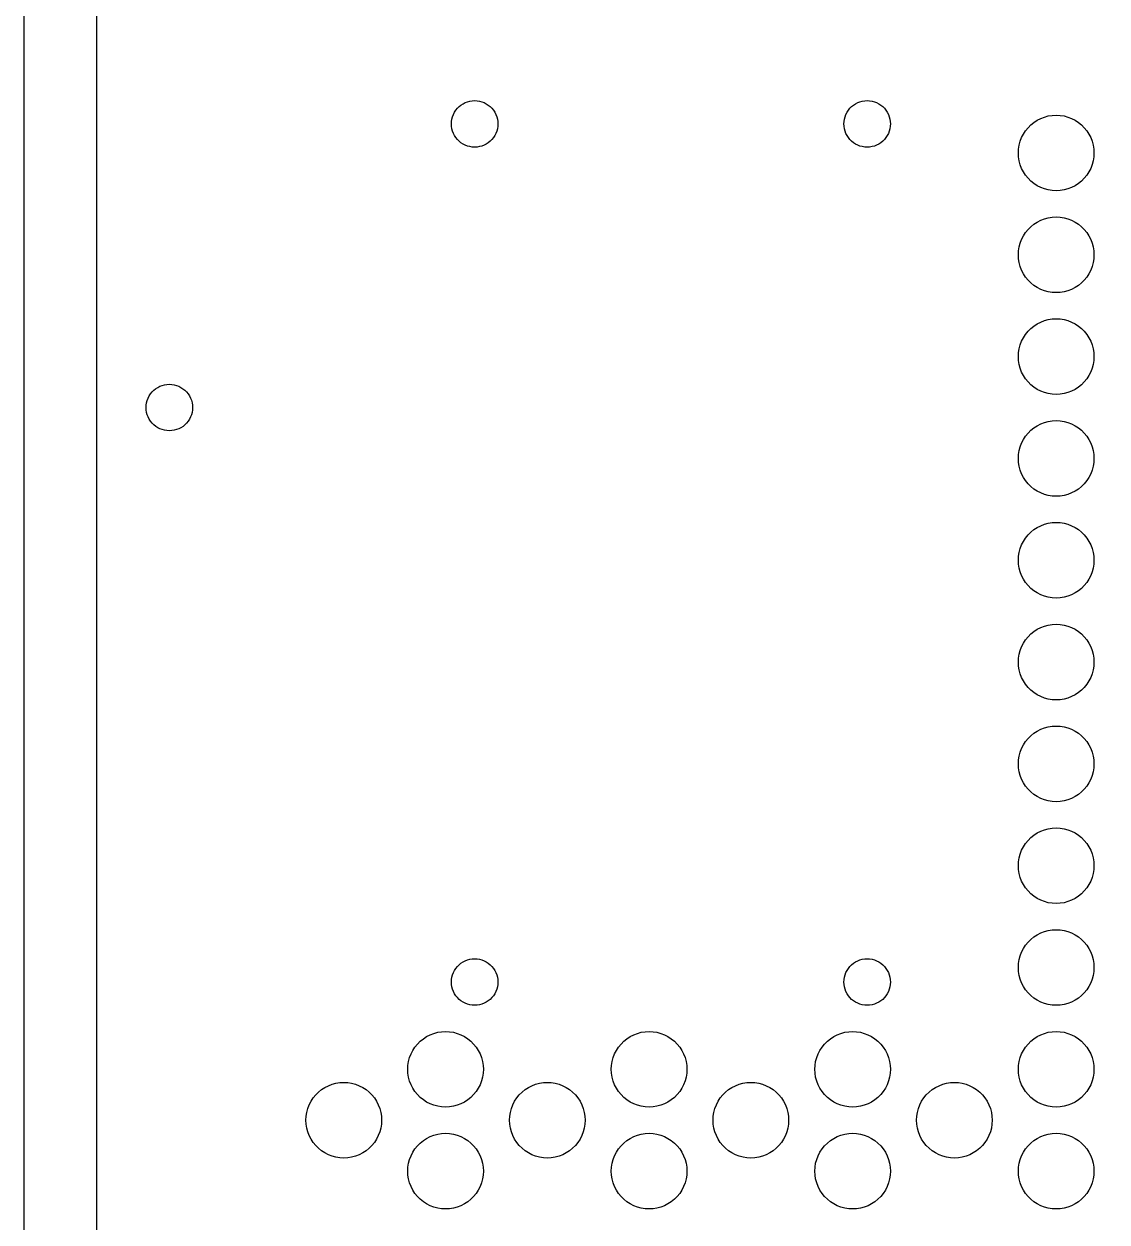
# Model space of a CAD drawing. Header units: millimetres. Extents: x 0 to 800, y 0 to 420.
# Drawn here: x 0 to 74.5, y 81.5 to 163.9 of the extents above; entities that cross this region are included whole.
import ezdxf

# ---------------------------------------------------------------- set-up
doc = ezdxf.new("R2010")
doc.units = ezdxf.units.MM
doc.header["$MEASUREMENT"] = 0
doc.layers.add('Sheet', color=18, linetype='Continuous', true_color=0x000000)

msp = doc.modelspace()

# ---------------------------------------------------------------- linework, layer by layer
at = {"color": 7, "true_color": 0xffffff}
for points in [[(5, 5), (140, 5), (140, 270), (5, 270)], [(31.333, 158.565), (31.494, 158.522), (31.651, 158.462), (31.8, 158.386), (31.94, 158.295), (32.07, 158.189), (32.189, 158.071), (32.294, 157.941), (32.386, 157.8), (32.462, 157.651), (32.522, 157.495), (32.565, 157.333), (32.591, 157.167), (32.6, 157), (32.591, 156.833), (32.565, 156.667), (32.522, 156.506), (32.462, 156.349), (32.386, 156.2), (32.294, 156.06), (32.189, 155.93), (32.071, 155.811), (31.941, 155.706), (31.8, 155.614), (31.651, 155.538), (31.495, 155.478), (31.333, 155.435), (31.167, 155.409), (31, 155.4), (30.833, 155.409), (30.667, 155.435), (30.506, 155.478), (30.349, 155.538), (30.2, 155.614), (30.06, 155.705), (29.929, 155.811), (29.811, 155.929), (29.706, 156.059), (29.614, 156.2), (29.538, 156.349), (29.478, 156.505), (29.435, 156.667), (29.409, 156.833), (29.4, 157), (29.409, 157.167), (29.435, 157.333), (29.478, 157.494), (29.538, 157.651), (29.614, 157.8), (29.705, 157.94), (29.811, 158.07), (29.929, 158.189), (30.059, 158.294), (30.2, 158.386), (30.349, 158.462), (30.505, 158.522), (30.667, 158.565), (30.833, 158.591), (31, 158.6), (31.167, 158.591)], [(58.333, 158.565), (58.494, 158.522), (58.651, 158.462), (58.8, 158.386), (58.94, 158.295), (59.07, 158.189), (59.189, 158.071), (59.294, 157.941), (59.386, 157.8), (59.462, 157.651), (59.522, 157.495), (59.565, 157.333), (59.591, 157.167), (59.6, 157), (59.591, 156.833), (59.565, 156.667), (59.522, 156.506), (59.462, 156.349), (59.386, 156.2), (59.294, 156.06), (59.189, 155.93), (59.071, 155.811), (58.941, 155.706), (58.8, 155.614), (58.651, 155.538), (58.495, 155.478), (58.333, 155.435), (58.167, 155.409), (58, 155.4), (57.833, 155.409), (57.667, 155.435), (57.506, 155.478), (57.349, 155.538), (57.2, 155.614), (57.06, 155.705), (56.929, 155.811), (56.811, 155.929), (56.706, 156.059), (56.614, 156.2), (56.538, 156.349), (56.478, 156.505), (56.435, 156.667), (56.409, 156.833), (56.4, 157), (56.409, 157.167), (56.435, 157.333), (56.478, 157.494), (56.538, 157.651), (56.614, 157.8), (56.705, 157.94), (56.811, 158.07), (56.929, 158.189), (57.059, 158.294), (57.2, 158.386), (57.349, 158.462), (57.505, 158.522), (57.667, 158.565), (57.833, 158.591), (58, 158.6), (58.167, 158.591)], [(73.586, 155.272), (73.6, 155), (73.586, 154.728), (73.543, 154.46), (73.473, 154.197), (73.375, 153.943), (73.252, 153.7), (73.104, 153.472), (72.932, 153.26), (72.74, 153.068), (72.528, 152.897), (72.3, 152.748), (72.058, 152.625), (71.804, 152.527), (71.541, 152.457), (71.272, 152.414), (71, 152.4), (70.728, 152.414), (70.46, 152.457), (70.197, 152.527), (69.943, 152.625), (69.7, 152.748), (69.472, 152.896), (69.26, 153.068), (69.068, 153.26), (68.897, 153.472), (68.748, 153.7), (68.625, 153.942), (68.527, 154.196), (68.457, 154.459), (68.414, 154.728), (68.4, 155), (68.414, 155.272), (68.457, 155.54), (68.527, 155.803), (68.625, 156.057), (68.748, 156.3), (68.896, 156.528), (69.068, 156.74), (69.26, 156.932), (69.472, 157.103), (69.7, 157.252), (69.942, 157.375), (70.196, 157.473), (70.459, 157.543), (70.728, 157.586), (71, 157.6), (71.272, 157.586), (71.54, 157.543), (71.803, 157.473), (72.057, 157.375), (72.3, 157.252), (72.528, 157.104), (72.74, 156.932), (72.932, 156.74), (73.103, 156.528), (73.252, 156.3), (73.375, 156.058), (73.473, 155.804), (73.543, 155.541)], [(72.932, 149.74), (73.103, 149.528), (73.252, 149.3), (73.375, 149.058), (73.473, 148.804), (73.543, 148.541), (73.586, 148.272), (73.6, 148), (73.586, 147.728), (73.543, 147.46), (73.473, 147.197), (73.375, 146.943), (73.252, 146.7), (73.104, 146.472), (72.932, 146.26), (72.74, 146.068), (72.528, 145.897), (72.3, 145.748), (72.058, 145.625), (71.804, 145.527), (71.541, 145.457), (71.272, 145.414), (71, 145.4), (70.728, 145.414), (70.46, 145.457), (70.197, 145.527), (69.943, 145.625), (69.7, 145.748), (69.472, 145.896), (69.26, 146.068), (69.068, 146.26), (68.897, 146.472), (68.748, 146.7), (68.625, 146.942), (68.527, 147.196), (68.457, 147.459), (68.414, 147.728), (68.4, 148), (68.414, 148.272), (68.457, 148.54), (68.527, 148.803), (68.625, 149.057), (68.748, 149.3), (68.896, 149.528), (69.068, 149.74), (69.26, 149.932), (69.472, 150.103), (69.7, 150.252), (69.942, 150.375), (70.196, 150.473), (70.459, 150.543), (70.728, 150.586), (71, 150.6), (71.272, 150.586), (71.54, 150.543), (71.803, 150.473), (72.057, 150.375), (72.3, 150.252), (72.528, 150.104), (72.74, 149.932)], [(72.932, 142.74), (73.103, 142.528), (73.252, 142.3), (73.375, 142.058), (73.473, 141.804), (73.543, 141.541), (73.586, 141.272), (73.6, 141), (73.586, 140.728), (73.543, 140.46), (73.473, 140.197), (73.375, 139.943), (73.252, 139.7), (73.104, 139.472), (72.932, 139.26), (72.74, 139.068), (72.528, 138.897), (72.3, 138.748), (72.058, 138.625), (71.804, 138.527), (71.541, 138.457), (71.272, 138.414), (71, 138.4), (70.728, 138.414), (70.46, 138.457), (70.197, 138.527), (69.943, 138.625), (69.7, 138.748), (69.472, 138.896), (69.26, 139.068), (69.068, 139.26), (68.897, 139.472), (68.748, 139.7), (68.625, 139.942), (68.527, 140.196), (68.457, 140.459), (68.414, 140.728), (68.4, 141), (68.414, 141.272), (68.457, 141.54), (68.527, 141.803), (68.625, 142.057), (68.748, 142.3), (68.896, 142.528), (69.068, 142.74), (69.26, 142.932), (69.472, 143.103), (69.7, 143.252), (69.942, 143.375), (70.196, 143.473), (70.459, 143.543), (70.728, 143.586), (71, 143.6), (71.272, 143.586), (71.54, 143.543), (71.803, 143.473), (72.057, 143.375), (72.3, 143.252), (72.528, 143.104), (72.74, 142.932)], [(10.333, 139.065), (10.494, 139.022), (10.651, 138.962), (10.8, 138.886), (10.94, 138.795), (11.07, 138.689), (11.189, 138.571), (11.294, 138.441), (11.386, 138.3), (11.462, 138.151), (11.522, 137.995), (11.565, 137.833), (11.591, 137.667), (11.6, 137.5), (11.591, 137.333), (11.565, 137.167), (11.522, 137.006), (11.462, 136.849), (11.386, 136.7), (11.294, 136.56), (11.189, 136.43), (11.071, 136.311), (10.941, 136.206), (10.8, 136.114), (10.651, 136.038), (10.495, 135.978), (10.333, 135.935), (10.167, 135.909), (10, 135.9), (9.833, 135.909), (9.667, 135.935), (9.506, 135.978), (9.349, 136.038), (9.2, 136.114), (9.06, 136.205), (8.929, 136.311), (8.811, 136.429), (8.706, 136.559), (8.614, 136.7), (8.538, 136.849), (8.478, 137.005), (8.435, 137.167), (8.409, 137.333), (8.4, 137.5), (8.409, 137.667), (8.435, 137.833), (8.478, 137.994), (8.538, 138.151), (8.614, 138.3), (8.705, 138.44), (8.811, 138.57), (8.929, 138.689), (9.059, 138.794), (9.2, 138.886), (9.349, 138.962), (9.505, 139.022), (9.667, 139.065), (9.833, 139.091), (10, 139.1), (10.167, 139.091)], [(72.932, 135.74), (73.103, 135.528), (73.252, 135.3), (73.375, 135.058), (73.473, 134.804), (73.543, 134.541), (73.586, 134.272), (73.6, 134), (73.586, 133.728), (73.543, 133.46), (73.473, 133.197), (73.375, 132.943), (73.252, 132.7), (73.104, 132.472), (72.932, 132.26), (72.74, 132.068), (72.528, 131.897), (72.3, 131.748), (72.058, 131.625), (71.804, 131.527), (71.541, 131.457), (71.272, 131.414), (71, 131.4), (70.728, 131.414), (70.46, 131.457), (70.197, 131.527), (69.943, 131.625), (69.7, 131.748), (69.472, 131.896), (69.26, 132.068), (69.068, 132.26), (68.897, 132.472), (68.748, 132.7), (68.625, 132.942), (68.527, 133.196), (68.457, 133.459), (68.414, 133.728), (68.4, 134), (68.414, 134.272), (68.457, 134.54), (68.527, 134.803), (68.625, 135.057), (68.748, 135.3), (68.896, 135.528), (69.068, 135.74), (69.26, 135.932), (69.472, 136.103), (69.7, 136.252), (69.942, 136.375), (70.196, 136.473), (70.459, 136.543), (70.728, 136.586), (71, 136.6), (71.272, 136.586), (71.54, 136.543), (71.803, 136.473), (72.057, 136.375), (72.3, 136.252), (72.528, 136.104), (72.74, 135.932)], [(73.586, 127.272), (73.6, 127), (73.586, 126.728), (73.543, 126.46), (73.473, 126.197), (73.375, 125.943), (73.252, 125.7), (73.104, 125.472), (72.932, 125.26), (72.74, 125.068), (72.528, 124.897), (72.3, 124.748), (72.058, 124.625), (71.804, 124.527), (71.541, 124.457), (71.272, 124.414), (71, 124.4), (70.728, 124.414), (70.46, 124.457), (70.197, 124.527), (69.943, 124.625), (69.7, 124.748), (69.472, 124.896), (69.26, 125.068), (69.068, 125.26), (68.897, 125.472), (68.748, 125.7), (68.625, 125.942), (68.527, 126.196), (68.457, 126.459), (68.414, 126.728), (68.4, 127), (68.414, 127.272), (68.457, 127.54), (68.527, 127.803), (68.625, 128.057), (68.748, 128.3), (68.896, 128.528), (69.068, 128.74), (69.26, 128.932), (69.472, 129.103), (69.7, 129.252), (69.942, 129.375), (70.196, 129.473), (70.459, 129.543), (70.728, 129.586), (71, 129.6), (71.272, 129.586), (71.54, 129.543), (71.803, 129.473), (72.057, 129.375), (72.3, 129.252), (72.528, 129.104), (72.74, 128.932), (72.932, 128.74), (73.103, 128.528), (73.252, 128.3), (73.375, 128.058), (73.473, 127.804), (73.543, 127.541)], [(73.473, 120.804), (73.543, 120.541), (73.586, 120.272), (73.6, 120), (73.586, 119.728), (73.543, 119.46), (73.473, 119.197), (73.375, 118.943), (73.252, 118.7), (73.104, 118.472), (72.932, 118.26), (72.74, 118.068), (72.528, 117.897), (72.3, 117.748), (72.058, 117.625), (71.804, 117.527), (71.541, 117.457), (71.272, 117.414), (71, 117.4), (70.728, 117.414), (70.46, 117.457), (70.197, 117.527), (69.943, 117.625), (69.7, 117.748), (69.472, 117.896), (69.26, 118.068), (69.068, 118.26), (68.897, 118.472), (68.748, 118.7), (68.625, 118.942), (68.527, 119.196), (68.457, 119.459), (68.414, 119.728), (68.4, 120), (68.414, 120.272), (68.457, 120.54), (68.527, 120.803), (68.625, 121.057), (68.748, 121.3), (68.896, 121.528), (69.068, 121.74), (69.26, 121.932), (69.472, 122.103), (69.7, 122.252), (69.942, 122.375), (70.196, 122.473), (70.459, 122.543), (70.728, 122.586), (71, 122.6), (71.272, 122.586), (71.54, 122.543), (71.803, 122.473), (72.057, 122.375), (72.3, 122.252), (72.528, 122.104), (72.74, 121.932), (72.932, 121.74), (73.103, 121.528), (73.252, 121.3), (73.375, 121.058)], [(71.804, 110.527), (71.541, 110.457), (71.272, 110.414), (71, 110.4), (70.728, 110.414), (70.46, 110.457), (70.197, 110.527), (69.943, 110.625), (69.7, 110.748), (69.472, 110.896), (69.26, 111.068), (69.068, 111.26), (68.897, 111.472), (68.748, 111.7), (68.625, 111.942), (68.527, 112.196), (68.457, 112.459), (68.414, 112.728), (68.4, 113), (68.414, 113.272), (68.457, 113.54), (68.527, 113.803), (68.625, 114.057), (68.748, 114.3), (68.896, 114.528), (69.068, 114.74), (69.26, 114.932), (69.472, 115.103), (69.7, 115.252), (69.942, 115.375), (70.196, 115.473), (70.459, 115.543), (70.728, 115.586), (71, 115.6), (71.272, 115.586), (71.54, 115.543), (71.803, 115.473), (72.057, 115.375), (72.3, 115.252), (72.528, 115.104), (72.74, 114.932), (72.932, 114.74), (73.103, 114.528), (73.252, 114.3), (73.375, 114.058), (73.473, 113.804), (73.543, 113.541), (73.586, 113.272), (73.6, 113), (73.586, 112.728), (73.543, 112.46), (73.473, 112.197), (73.375, 111.943), (73.252, 111.7), (73.104, 111.472), (72.932, 111.26), (72.74, 111.068), (72.528, 110.897), (72.3, 110.748), (72.058, 110.625)], [(71.804, 103.527), (71.541, 103.457), (71.272, 103.414), (71, 103.4), (70.728, 103.414), (70.46, 103.457), (70.197, 103.527), (69.943, 103.625), (69.7, 103.748), (69.472, 103.896), (69.26, 104.068), (69.068, 104.26), (68.897, 104.472), (68.748, 104.7), (68.625, 104.942), (68.527, 105.196), (68.457, 105.459), (68.414, 105.728), (68.4, 106), (68.414, 106.272), (68.457, 106.54), (68.527, 106.803), (68.625, 107.057), (68.748, 107.3), (68.896, 107.528), (69.068, 107.74), (69.26, 107.932), (69.472, 108.103), (69.7, 108.252), (69.942, 108.375), (70.196, 108.473), (70.459, 108.543), (70.728, 108.586), (71, 108.6), (71.272, 108.586), (71.54, 108.543), (71.803, 108.473), (72.057, 108.375), (72.3, 108.252), (72.528, 108.104), (72.74, 107.932), (72.932, 107.74), (73.103, 107.528), (73.252, 107.3), (73.375, 107.058), (73.473, 106.804), (73.543, 106.541), (73.586, 106.272), (73.6, 106), (73.586, 105.728), (73.543, 105.46), (73.473, 105.197), (73.375, 104.943), (73.252, 104.7), (73.104, 104.472), (72.932, 104.26), (72.74, 104.068), (72.528, 103.897), (72.3, 103.748), (72.058, 103.625)], [(71.804, 96.527), (71.541, 96.457), (71.272, 96.414), (71, 96.4), (70.728, 96.414), (70.46, 96.457), (70.197, 96.527), (69.943, 96.625), (69.7, 96.748), (69.472, 96.896), (69.26, 97.068), (69.068, 97.26), (68.897, 97.472), (68.748, 97.7), (68.625, 97.942), (68.527, 98.196), (68.457, 98.459), (68.414, 98.728), (68.4, 99), (68.414, 99.272), (68.457, 99.54), (68.527, 99.803), (68.625, 100.057), (68.748, 100.3), (68.896, 100.528), (69.068, 100.74), (69.26, 100.932), (69.472, 101.103), (69.7, 101.252), (69.942, 101.375), (70.196, 101.473), (70.459, 101.543), (70.728, 101.586), (71, 101.6), (71.272, 101.586), (71.54, 101.543), (71.803, 101.473), (72.057, 101.375), (72.3, 101.252), (72.528, 101.104), (72.74, 100.932), (72.932, 100.74), (73.103, 100.528), (73.252, 100.3), (73.375, 100.058), (73.473, 99.804), (73.543, 99.541), (73.586, 99.272), (73.6, 99), (73.586, 98.728), (73.543, 98.46), (73.473, 98.197), (73.375, 97.943), (73.252, 97.7), (73.104, 97.472), (72.932, 97.26), (72.74, 97.068), (72.528, 96.897), (72.3, 96.748), (72.058, 96.625)], [(31.333, 99.565), (31.494, 99.522), (31.651, 99.462), (31.8, 99.386), (31.94, 99.295), (32.07, 99.189), (32.189, 99.071), (32.294, 98.941), (32.386, 98.8), (32.462, 98.651), (32.522, 98.495), (32.565, 98.333), (32.591, 98.167), (32.6, 98), (32.591, 97.833), (32.565, 97.667), (32.522, 97.506), (32.462, 97.349), (32.386, 97.2), (32.294, 97.06), (32.189, 96.93), (32.071, 96.811), (31.941, 96.706), (31.8, 96.614), (31.651, 96.538), (31.495, 96.478), (31.333, 96.435), (31.167, 96.409), (31, 96.4), (30.833, 96.409), (30.667, 96.435), (30.506, 96.478), (30.349, 96.538), (30.2, 96.614), (30.06, 96.705), (29.929, 96.811), (29.811, 96.929), (29.706, 97.059), (29.614, 97.2), (29.538, 97.349), (29.478, 97.505), (29.435, 97.667), (29.409, 97.833), (29.4, 98), (29.409, 98.167), (29.435, 98.333), (29.478, 98.494), (29.538, 98.651), (29.614, 98.8), (29.705, 98.94), (29.811, 99.07), (29.929, 99.189), (30.059, 99.294), (30.2, 99.386), (30.349, 99.462), (30.505, 99.522), (30.667, 99.565), (30.833, 99.591), (31, 99.6), (31.167, 99.591)], [(58.333, 99.565), (58.494, 99.522), (58.651, 99.462), (58.8, 99.386), (58.94, 99.295), (59.07, 99.189), (59.189, 99.071), (59.294, 98.941), (59.386, 98.8), (59.462, 98.651), (59.522, 98.495), (59.565, 98.333), (59.591, 98.167), (59.6, 98), (59.591, 97.833), (59.565, 97.667), (59.522, 97.506), (59.462, 97.349), (59.386, 97.2), (59.294, 97.06), (59.189, 96.93), (59.071, 96.811), (58.941, 96.706), (58.8, 96.614), (58.651, 96.538), (58.495, 96.478), (58.333, 96.435), (58.167, 96.409), (58, 96.4), (57.833, 96.409), (57.667, 96.435), (57.506, 96.478), (57.349, 96.538), (57.2, 96.614), (57.06, 96.705), (56.929, 96.811), (56.811, 96.929), (56.706, 97.059), (56.614, 97.2), (56.538, 97.349), (56.478, 97.505), (56.435, 97.667), (56.409, 97.833), (56.4, 98), (56.409, 98.167), (56.435, 98.333), (56.478, 98.494), (56.538, 98.651), (56.614, 98.8), (56.705, 98.94), (56.811, 99.07), (56.929, 99.189), (57.059, 99.294), (57.2, 99.386), (57.349, 99.462), (57.505, 99.522), (57.667, 99.565), (57.833, 99.591), (58, 99.6), (58.167, 99.591)], [(29.54, 94.543), (29.803, 94.473), (30.057, 94.375), (30.3, 94.252), (30.528, 94.104), (30.74, 93.932), (30.932, 93.74), (31.103, 93.528), (31.252, 93.3), (31.375, 93.058), (31.473, 92.804), (31.543, 92.541), (31.586, 92.272), (31.6, 92), (31.586, 91.728), (31.543, 91.46), (31.473, 91.197), (31.375, 90.943), (31.252, 90.7), (31.104, 90.472), (30.932, 90.26), (30.74, 90.068), (30.528, 89.897), (30.3, 89.748), (30.058, 89.625), (29.804, 89.527), (29.541, 89.457), (29.272, 89.414), (29, 89.4), (28.728, 89.414), (28.46, 89.457), (28.197, 89.527), (27.943, 89.625), (27.7, 89.748), (27.472, 89.896), (27.26, 90.068), (27.068, 90.26), (26.897, 90.472), (26.748, 90.7), (26.625, 90.942), (26.527, 91.196), (26.457, 91.459), (26.414, 91.728), (26.4, 92), (26.414, 92.272), (26.457, 92.54), (26.527, 92.803), (26.625, 93.057), (26.748, 93.3), (26.896, 93.528), (27.068, 93.74), (27.26, 93.932), (27.472, 94.103), (27.7, 94.252), (27.942, 94.375), (28.196, 94.473), (28.459, 94.543), (28.728, 94.586), (29, 94.6), (29.272, 94.586)], [(43.54, 94.543), (43.803, 94.473), (44.057, 94.375), (44.3, 94.252), (44.528, 94.104), (44.74, 93.932), (44.932, 93.74), (45.103, 93.528), (45.252, 93.3), (45.375, 93.058), (45.473, 92.804), (45.543, 92.541), (45.586, 92.272), (45.6, 92), (45.586, 91.728), (45.543, 91.46), (45.473, 91.197), (45.375, 90.943), (45.252, 90.7), (45.104, 90.472), (44.932, 90.26), (44.74, 90.068), (44.528, 89.897), (44.3, 89.748), (44.058, 89.625), (43.804, 89.527), (43.541, 89.457), (43.272, 89.414), (43, 89.4), (42.728, 89.414), (42.46, 89.457), (42.197, 89.527), (41.943, 89.625), (41.7, 89.748), (41.472, 89.896), (41.26, 90.068), (41.068, 90.26), (40.897, 90.472), (40.748, 90.7), (40.625, 90.942), (40.527, 91.196), (40.457, 91.459), (40.414, 91.728), (40.4, 92), (40.414, 92.272), (40.457, 92.54), (40.527, 92.803), (40.625, 93.057), (40.748, 93.3), (40.896, 93.528), (41.068, 93.74), (41.26, 93.932), (41.472, 94.103), (41.7, 94.252), (41.942, 94.375), (42.196, 94.473), (42.459, 94.543), (42.728, 94.586), (43, 94.6), (43.272, 94.586)], [(57.54, 94.543), (57.803, 94.473), (58.057, 94.375), (58.3, 94.252), (58.528, 94.104), (58.74, 93.932), (58.932, 93.74), (59.103, 93.528), (59.252, 93.3), (59.375, 93.058), (59.473, 92.804), (59.543, 92.541), (59.586, 92.272), (59.6, 92), (59.586, 91.728), (59.543, 91.46), (59.473, 91.197), (59.375, 90.943), (59.252, 90.7), (59.104, 90.472), (58.932, 90.26), (58.74, 90.068), (58.528, 89.897), (58.3, 89.748), (58.058, 89.625), (57.804, 89.527), (57.541, 89.457), (57.272, 89.414), (57, 89.4), (56.728, 89.414), (56.46, 89.457), (56.197, 89.527), (55.943, 89.625), (55.7, 89.748), (55.472, 89.896), (55.26, 90.068), (55.068, 90.26), (54.897, 90.472), (54.748, 90.7), (54.625, 90.942), (54.527, 91.196), (54.457, 91.459), (54.414, 91.728), (54.4, 92), (54.414, 92.272), (54.457, 92.54), (54.527, 92.803), (54.625, 93.057), (54.748, 93.3), (54.896, 93.528), (55.068, 93.74), (55.26, 93.932), (55.472, 94.103), (55.7, 94.252), (55.942, 94.375), (56.196, 94.473), (56.459, 94.543), (56.728, 94.586), (57, 94.6), (57.272, 94.586)], [(71.54, 94.543), (71.803, 94.473), (72.057, 94.375), (72.3, 94.252), (72.528, 94.104), (72.74, 93.932), (72.932, 93.74), (73.103, 93.528), (73.252, 93.3), (73.375, 93.058), (73.473, 92.804), (73.543, 92.541), (73.586, 92.272), (73.6, 92), (73.586, 91.728), (73.543, 91.46), (73.473, 91.197), (73.375, 90.943), (73.252, 90.7), (73.104, 90.472), (72.932, 90.26), (72.74, 90.068), (72.528, 89.897), (72.3, 89.748), (72.058, 89.625), (71.804, 89.527), (71.541, 89.457), (71.272, 89.414), (71, 89.4), (70.728, 89.414), (70.46, 89.457), (70.197, 89.527), (69.943, 89.625), (69.7, 89.748), (69.472, 89.896), (69.26, 90.068), (69.068, 90.26), (68.897, 90.472), (68.748, 90.7), (68.625, 90.942), (68.527, 91.196), (68.457, 91.459), (68.414, 91.728), (68.4, 92), (68.414, 92.272), (68.457, 92.54), (68.527, 92.803), (68.625, 93.057), (68.748, 93.3), (68.896, 93.528), (69.068, 93.74), (69.26, 93.932), (69.472, 94.103), (69.7, 94.252), (69.942, 94.375), (70.196, 94.473), (70.459, 94.543), (70.728, 94.586), (71, 94.6), (71.272, 94.586)], [(22.54, 91.043), (22.803, 90.973), (23.057, 90.875), (23.3, 90.752), (23.528, 90.604), (23.74, 90.432), (23.932, 90.24), (24.103, 90.028), (24.252, 89.8), (24.375, 89.558), (24.473, 89.304), (24.543, 89.041), (24.586, 88.772), (24.6, 88.5), (24.586, 88.228), (24.543, 87.96), (24.473, 87.697), (24.375, 87.443), (24.252, 87.2), (24.104, 86.972), (23.932, 86.76), (23.74, 86.568), (23.528, 86.397), (23.3, 86.248), (23.058, 86.125), (22.804, 86.027), (22.541, 85.957), (22.272, 85.914), (22, 85.9), (21.728, 85.914), (21.46, 85.957), (21.197, 86.027), (20.943, 86.125), (20.7, 86.248), (20.472, 86.396), (20.26, 86.568), (20.068, 86.76), (19.897, 86.972), (19.748, 87.2), (19.625, 87.442), (19.527, 87.696), (19.457, 87.959), (19.414, 88.228), (19.4, 88.5), (19.414, 88.772), (19.457, 89.04), (19.527, 89.303), (19.625, 89.557), (19.748, 89.8), (19.896, 90.028), (20.068, 90.24), (20.26, 90.432), (20.472, 90.603), (20.7, 90.752), (20.942, 90.875), (21.196, 90.973), (21.459, 91.043), (21.728, 91.086), (22, 91.1), (22.272, 91.086)], [(36.54, 91.043), (36.803, 90.973), (37.057, 90.875), (37.3, 90.752), (37.528, 90.604), (37.74, 90.432), (37.932, 90.24), (38.103, 90.028), (38.252, 89.8), (38.375, 89.558), (38.473, 89.304), (38.543, 89.041), (38.586, 88.772), (38.6, 88.5), (38.586, 88.228), (38.543, 87.96), (38.473, 87.697), (38.375, 87.443), (38.252, 87.2), (38.104, 86.972), (37.932, 86.76), (37.74, 86.568), (37.528, 86.397), (37.3, 86.248), (37.058, 86.125), (36.804, 86.027), (36.541, 85.957), (36.272, 85.914), (36, 85.9), (35.728, 85.914), (35.46, 85.957), (35.197, 86.027), (34.943, 86.125), (34.7, 86.248), (34.472, 86.396), (34.26, 86.568), (34.068, 86.76), (33.897, 86.972), (33.748, 87.2), (33.625, 87.442), (33.527, 87.696), (33.457, 87.959), (33.414, 88.228), (33.4, 88.5), (33.414, 88.772), (33.457, 89.04), (33.527, 89.303), (33.625, 89.557), (33.748, 89.8), (33.896, 90.028), (34.068, 90.24), (34.26, 90.432), (34.472, 90.603), (34.7, 90.752), (34.942, 90.875), (35.196, 90.973), (35.459, 91.043), (35.728, 91.086), (36, 91.1), (36.272, 91.086)], [(50.54, 91.043), (50.803, 90.973), (51.057, 90.875), (51.3, 90.752), (51.528, 90.604), (51.74, 90.432), (51.932, 90.24), (52.103, 90.028), (52.252, 89.8), (52.375, 89.558), (52.473, 89.304), (52.543, 89.041), (52.586, 88.772), (52.6, 88.5), (52.586, 88.228), (52.543, 87.96), (52.473, 87.697), (52.375, 87.443), (52.252, 87.2), (52.104, 86.972), (51.932, 86.76), (51.74, 86.568), (51.528, 86.397), (51.3, 86.248), (51.058, 86.125), (50.804, 86.027), (50.541, 85.957), (50.272, 85.914), (50, 85.9), (49.728, 85.914), (49.46, 85.957), (49.197, 86.027), (48.943, 86.125), (48.7, 86.248), (48.472, 86.396), (48.26, 86.568), (48.068, 86.76), (47.897, 86.972), (47.748, 87.2), (47.625, 87.442), (47.527, 87.696), (47.457, 87.959), (47.414, 88.228), (47.4, 88.5), (47.414, 88.772), (47.457, 89.04), (47.527, 89.303), (47.625, 89.557), (47.748, 89.8), (47.896, 90.028), (48.068, 90.24), (48.26, 90.432), (48.472, 90.603), (48.7, 90.752), (48.942, 90.875), (49.196, 90.973), (49.459, 91.043), (49.728, 91.086), (50, 91.1), (50.272, 91.086)], [(64.54, 91.043), (64.803, 90.973), (65.057, 90.875), (65.3, 90.752), (65.528, 90.604), (65.74, 90.432), (65.932, 90.24), (66.103, 90.028), (66.252, 89.8), (66.375, 89.558), (66.473, 89.304), (66.543, 89.041), (66.586, 88.772), (66.6, 88.5), (66.586, 88.228), (66.543, 87.96), (66.473, 87.697), (66.375, 87.443), (66.252, 87.2), (66.104, 86.972), (65.932, 86.76), (65.74, 86.568), (65.528, 86.397), (65.3, 86.248), (65.058, 86.125), (64.804, 86.027), (64.541, 85.957), (64.272, 85.914), (64, 85.9), (63.728, 85.914), (63.46, 85.957), (63.197, 86.027), (62.943, 86.125), (62.7, 86.248), (62.472, 86.396), (62.26, 86.568), (62.068, 86.76), (61.897, 86.972), (61.748, 87.2), (61.625, 87.442), (61.527, 87.696), (61.457, 87.959), (61.414, 88.228), (61.4, 88.5), (61.414, 88.772), (61.457, 89.04), (61.527, 89.303), (61.625, 89.557), (61.748, 89.8), (61.896, 90.028), (62.068, 90.24), (62.26, 90.432), (62.472, 90.603), (62.7, 90.752), (62.942, 90.875), (63.196, 90.973), (63.459, 91.043), (63.728, 91.086), (64, 91.1), (64.272, 91.086)], [(29.54, 87.543), (29.803, 87.473), (30.057, 87.375), (30.3, 87.252), (30.528, 87.104), (30.74, 86.932), (30.932, 86.74), (31.103, 86.528), (31.252, 86.3), (31.375, 86.058), (31.473, 85.804), (31.543, 85.541), (31.586, 85.272), (31.6, 85), (31.586, 84.728), (31.543, 84.46), (31.473, 84.197), (31.375, 83.943), (31.252, 83.7), (31.104, 83.472), (30.932, 83.26), (30.74, 83.068), (30.528, 82.897), (30.3, 82.748), (30.058, 82.625), (29.804, 82.527), (29.541, 82.457), (29.272, 82.414), (29, 82.4), (28.728, 82.414), (28.46, 82.457), (28.197, 82.527), (27.943, 82.625), (27.7, 82.748), (27.472, 82.896), (27.26, 83.068), (27.068, 83.26), (26.897, 83.472), (26.748, 83.7), (26.625, 83.942), (26.527, 84.196), (26.457, 84.459), (26.414, 84.728), (26.4, 85), (26.414, 85.272), (26.457, 85.54), (26.527, 85.803), (26.625, 86.057), (26.748, 86.3), (26.896, 86.528), (27.068, 86.74), (27.26, 86.932), (27.472, 87.103), (27.7, 87.252), (27.942, 87.375), (28.196, 87.473), (28.459, 87.543), (28.728, 87.586), (29, 87.6), (29.272, 87.586)], [(43.54, 87.543), (43.803, 87.473), (44.057, 87.375), (44.3, 87.252), (44.528, 87.104), (44.74, 86.932), (44.932, 86.74), (45.103, 86.528), (45.252, 86.3), (45.375, 86.058), (45.473, 85.804), (45.543, 85.541), (45.586, 85.272), (45.6, 85), (45.586, 84.728), (45.543, 84.46), (45.473, 84.197), (45.375, 83.943), (45.252, 83.7), (45.104, 83.472), (44.932, 83.26), (44.74, 83.068), (44.528, 82.897), (44.3, 82.748), (44.058, 82.625), (43.804, 82.527), (43.541, 82.457), (43.272, 82.414), (43, 82.4), (42.728, 82.414), (42.46, 82.457), (42.197, 82.527), (41.943, 82.625), (41.7, 82.748), (41.472, 82.896), (41.26, 83.068), (41.068, 83.26), (40.897, 83.472), (40.748, 83.7), (40.625, 83.942), (40.527, 84.196), (40.457, 84.459), (40.414, 84.728), (40.4, 85), (40.414, 85.272), (40.457, 85.54), (40.527, 85.803), (40.625, 86.057), (40.748, 86.3), (40.896, 86.528), (41.068, 86.74), (41.26, 86.932), (41.472, 87.103), (41.7, 87.252), (41.942, 87.375), (42.196, 87.473), (42.459, 87.543), (42.728, 87.586), (43, 87.6), (43.272, 87.586)], [(57.54, 87.543), (57.803, 87.473), (58.057, 87.375), (58.3, 87.252), (58.528, 87.104), (58.74, 86.932), (58.932, 86.74), (59.103, 86.528), (59.252, 86.3), (59.375, 86.058), (59.473, 85.804), (59.543, 85.541), (59.586, 85.272), (59.6, 85), (59.586, 84.728), (59.543, 84.46), (59.473, 84.197), (59.375, 83.943), (59.252, 83.7), (59.104, 83.472), (58.932, 83.26), (58.74, 83.068), (58.528, 82.897), (58.3, 82.748), (58.058, 82.625), (57.804, 82.527), (57.541, 82.457), (57.272, 82.414), (57, 82.4), (56.728, 82.414), (56.46, 82.457), (56.197, 82.527), (55.943, 82.625), (55.7, 82.748), (55.472, 82.896), (55.26, 83.068), (55.068, 83.26), (54.897, 83.472), (54.748, 83.7), (54.625, 83.942), (54.527, 84.196), (54.457, 84.459), (54.414, 84.728), (54.4, 85), (54.414, 85.272), (54.457, 85.54), (54.527, 85.803), (54.625, 86.057), (54.748, 86.3), (54.896, 86.528), (55.068, 86.74), (55.26, 86.932), (55.472, 87.103), (55.7, 87.252), (55.942, 87.375), (56.196, 87.473), (56.459, 87.543), (56.728, 87.586), (57, 87.6), (57.272, 87.586)], [(71.54, 87.543), (71.803, 87.473), (72.057, 87.375), (72.3, 87.252), (72.528, 87.104), (72.74, 86.932), (72.932, 86.74), (73.103, 86.528), (73.252, 86.3), (73.375, 86.058), (73.473, 85.804), (73.543, 85.541), (73.586, 85.272), (73.6, 85), (73.586, 84.728), (73.543, 84.46), (73.473, 84.197), (73.375, 83.943), (73.252, 83.7), (73.104, 83.472), (72.932, 83.26), (72.74, 83.068), (72.528, 82.897), (72.3, 82.748), (72.058, 82.625), (71.804, 82.527), (71.541, 82.457), (71.272, 82.414), (71, 82.4), (70.728, 82.414), (70.46, 82.457), (70.197, 82.527), (69.943, 82.625), (69.7, 82.748), (69.472, 82.896), (69.26, 83.068), (69.068, 83.26), (68.897, 83.472), (68.748, 83.7), (68.625, 83.942), (68.527, 84.196), (68.457, 84.459), (68.414, 84.728), (68.4, 85), (68.414, 85.272), (68.457, 85.54), (68.527, 85.803), (68.625, 86.057), (68.748, 86.3), (68.896, 86.528), (69.068, 86.74), (69.26, 86.932), (69.472, 87.103), (69.7, 87.252), (69.942, 87.375), (70.196, 87.473), (70.459, 87.543), (70.728, 87.586), (71, 87.6), (71.272, 87.586)]]:
    msp.add_lwpolyline(points, close=True, dxfattribs=at)
at = {"layer": 'Sheet', "color": 18, "true_color": 0x000000}
msp.add_lwpolyline([(0, 0), (800, 0), (800, 420), (0, 420)], close=True, dxfattribs=at)

doc.saveas('drawing.dxf')
